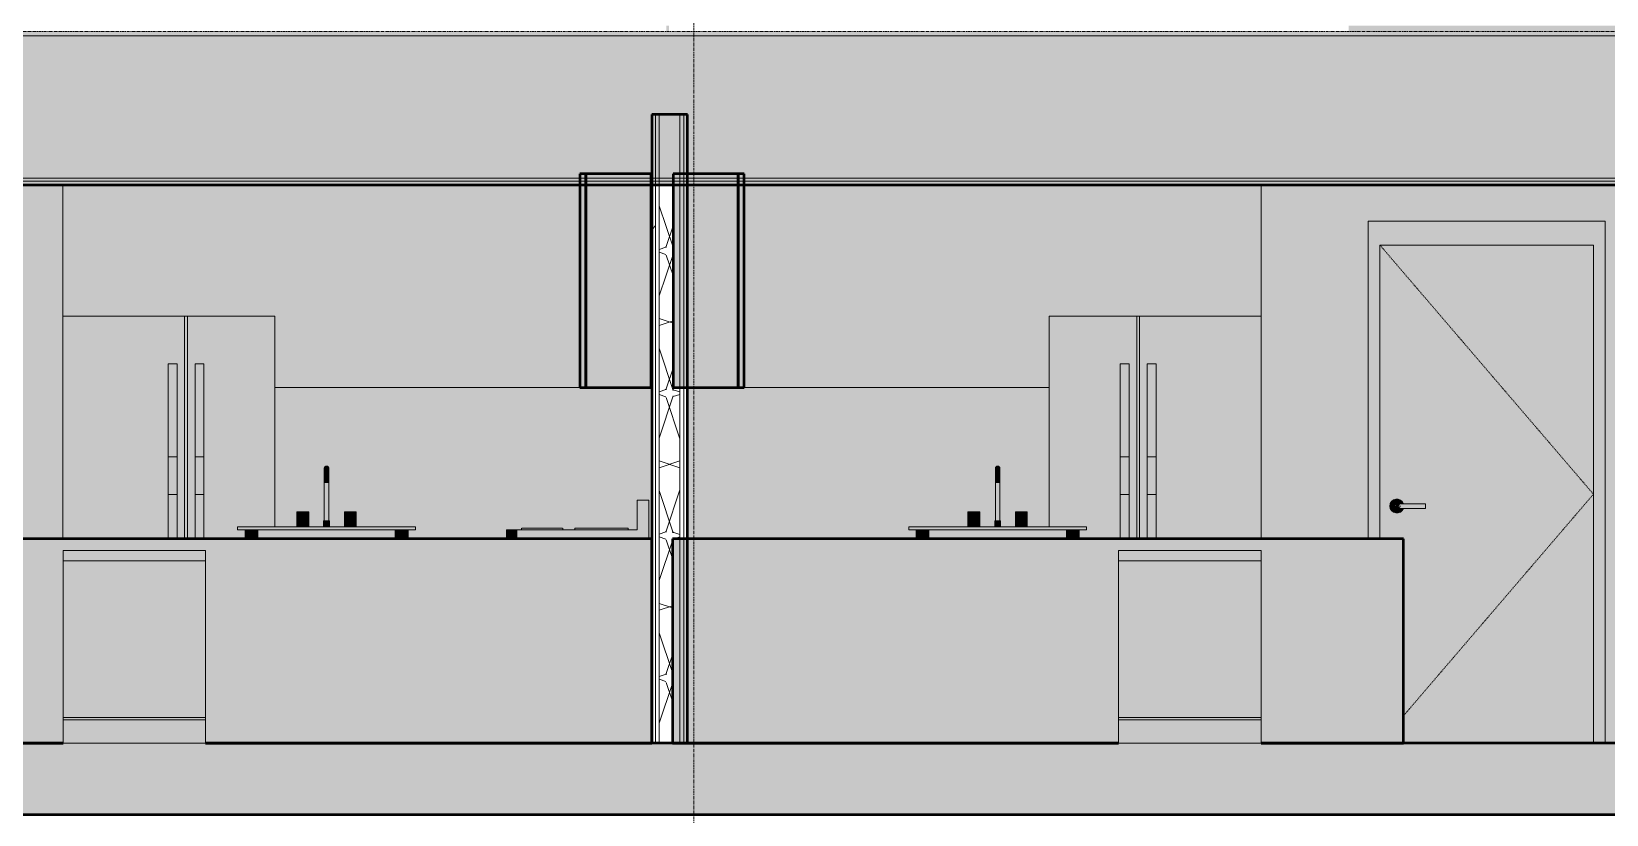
# Model space of a CAD drawing. Header units: inches. Extents: x 9566 to 17067, y -226 to 532.
# Drawn here: x 15802.4 to 16067.9, y -12 to 120 of the extents above; entities that cross this region are included whole.
import ezdxf

# ---------------------------------------------------------------- set-up
doc = ezdxf.new("R2010")
doc.units = ezdxf.units.IN
doc.header["$MEASUREMENT"] = 0
doc.linetypes.add('Dash 1_16_', pattern=[0.125, 0.0625, -0.0625])
doc.linetypes.add('Grid Line 1_2_', pattern=[0.875, 0.5, -0.125, 0.125, -0.125])
for name, color, linetype, lineweight in [('0-2', 7, 'Continuous', 9), ('0-3', 130, 'Continuous', 5), ('A-AREA-PATT-1', 41, 'Continuous', 9), ('A-DOOR', 31, 'Continuous', 13), ('A-DOOR-7', 31, 'Dash 1_16_', 9), ('A-DOOR-8', 31, 'Continuous', 9), ('A-DOOR-FRAM', 31, 'Continuous', 9), ('A-DOOR-FRAM-6', 31, 'Continuous', 13), ('A-FLOR-1', 192, 'Continuous', 5), ('A-FLOR-2', 192, 'Continuous', 50), ('A-FLOR-LEVL-1', 51, 'Grid Line 1_2_', 9), ('A-FLOR-MCUT', 51, 'Continuous', 13), ('A-FLOR-PATT-1', 8, 'Continuous', 9), ('A-WALL', 113, 'Continuous', 13), ('A-WALL-PATT-1', 111, 'Continuous', 9), ('I-WALL', 2, 'Continuous', 13), ('I-WALL-2', 2, 'Continuous', 50), ('P-SANR-FIXT-1', 8, 'Continuous', 9), ('P-SANR-FIXT-2', 7, 'Continuous', 9), ('Q-CASE-1', 9, 'Continuous', 9), ('Q-CASE-2', 7, 'Continuous', 9), ('Q-CASE-3', 250, 'Continuous', 50), ('Q-SPCQ-1', 8, 'Continuous', 9), ('Q-SPCQ-2', 7, 'Continuous', 9), ('Q-SPCQ-3', 50, 'Continuous', 9), ('S-GRID-1', 1, 'Grid Line 1_2_', 9)]:
    doc.layers.add(name, color=color, linetype=linetype, lineweight=lineweight)
pattern_1 = [(0, (16029.952, 59.024), (38.4, 9.6), [1.584, -27.216, 1.584, -27.216, -153.6]), (0, (16029.952, 59.024), (38.4, 9.6), [-57.6, 1.584, -56.016, 1.584, -27.216, -67.2]), (0, (16029.952, 59.024), (38.4, 9.6), [-144, 1.584, -17.616, 1.584, -46.416]), (120, (16044.352, 63.824), (-27.513844, 28.455376), [1.584, -27.216, 1.584, -27.216, -153.6]), (120, (16044.352, 63.824), (-27.513844, 28.455376), [-57.6, 1.584, -56.016, 1.584, -27.216, -67.2]), (120, (16044.352, 63.824), (-27.513844, 28.455376), [-144, 1.584, -17.616, 1.584, -46.416]), (240, (16049.152, 83.024), (-10.886156, -38.055376), [1.584, -27.216, 1.584, -27.216, -153.6]), (240, (16049.152, 83.024), (-10.886156, -38.055376), [-57.6, 1.584, -56.016, 1.584, -27.216, -67.2]), (240, (16049.152, 83.024), (-10.886156, -38.055376), [-144, 1.584, -17.616, 1.584, -46.416])]
pattern_2 = [(50, (16029.952, 59.024), (34.4287, -3.012), [3.6, -39.6]), (355, (16029.952, 59.024), (-6.6596, 36.1048), [2.88, -31.68]), (100.451, (16032.82, 58.773), (27.7688, 33.0931), [3.06, -33.655]), (46.184, (16029.95, 68.624), (51.2275, -7.9453), [5.4, -59.4]), (96.636, (16034.22, 67.96), (44.8632, 46.7577), [4.589, -50.482]), (351.184, (16029.95, 68.624), (44.8642, 46.7574), [4.32, -47.52]), (21, (16034.752, 66.224), (28.65176, -19.32573), [3.6, -39.6]), (326, (16034.752, 66.224), (11.6793, 34.8066), [2.88, -31.68]), (71.451, (16037.14, 64.614), (40.331, 15.4813), [3.06, -33.655]), (37.5, (16029.952, 59.024), (0.58311, 15.97898), [1.584, -29.712, 1.584, -30.576, -31.8]), (37.5, (16029.952, 59.024), (0.58311, 15.97898), [-63.456, 1.584, -30.216]), (7.5, (16029.952, 59.024), (12.6269, 18.9321), [1.584, -16.752, 1.584, -28.992, -12.12]), (7.5, (16029.952, 59.024), (12.6269, 18.9321), [-48.912, 1.584, -10.536]), (327.5, (16019.248, 59.024), (25.62299, -1.0828), [1.584, -10.416, 1.584, -35.856, -49.68]), (327.5, (16019.248, 59.024), (25.62299, -1.0828), [-49.44, 1.584, -48.096]), (317.5, (16014.448, 59.024), (27.99243, 4.80496), [1.584, -14.016, 1.584, -23.28, -35.28]), (317.5, (16014.448, 59.024), (27.99243, 4.80496), [-40.464, 1.584, -33.696])]
pattern_3 = [(161.57, (16030.552, 59.624), (-4.8003375, -0.0004146), [0, -34.152, 3.792, 0]), (18.43, (16029.352, 59.624), (-4.8003375, 0.0004146), [0, -34.152, 3.792, 0]), (108.43, (16030.552, 59.624), (2.3991322, -12.001051), [11.382, -26.562]), (71.57, (16029.352, 59.624), (2.3991322, 12.001051), [11.382, -26.562])]

# ---------------------------------------------------------------- blocks, each defined once
blk = doc.blocks.new('OD_CW_Base Cabinet - OD_CW_Base Cabinet-1435741-BUILDING SECTION - NORTH_SOUTH - LOOKING WEST')
at = {"layer": 'Q-CASE-1'}
blk.add_hatch(color=256, dxfattribs=at).paths.add_polyline_path([(3140.12, 0), (3212.83, 0), (3212.83, 32.5), (3236.83, 32.5), (3236.83, 0), (3260.83, 0), (3260.83, 34.5), (3137.6, 34.5), (3137.6, 0)], flags=0)
at = {"layer": 'Q-CASE-3'}
for p, q in [((3260.83, 34.5), (3137.6, 34.5)), ((3137.6, 34.5), (3137.6, 0)), ((3260.83, 0), (3260.83, 34.5)), ((3137.6, 0), (3212.83, 0)), ((3236.83, 0), (3260.83, 0))]:
    blk.add_line(p, q, dxfattribs=at)
blk = doc.blocks.new('Refrigerator_-_Side-by-Side_6047 - 36_ X 30_-345559-BUILDING SECTION - NORTH_SOUTH - LOOKING WEST')
at = {"layer": 'Q-SPCQ-1'}
for points in [[(3210.2, 34.5), (3213.1, 34.5), (3213.1, 64), (3214.61, 64), (3214.61, 34.5), (3215.87, 34.5), (3215.87, 72), (3201.12, 72), (3201.12, 36.5), (3207.43, 36.5), (3207.43, 36), (3206.18, 36), (3206.18, 34.5), (3207.43, 34.5)], [(3215.87, 34.5), (3216.37, 34.5), (3216.37, 72), (3215.87, 72), (3215.87, 56.14)], [(3236.87, 34.5), (3236.87, 72), (3216.37, 72), (3216.37, 34.5), (3217.64, 34.5), (3217.64, 64), (3219.15, 64), (3219.15, 34.5), (3224.77, 34.5)], [(3214.61, 48.29), (3214.61, 64), (3213.1, 64), (3213.1, 48.29)], [(3217.92, 48.29), (3219.15, 48.29), (3219.15, 64), (3217.64, 64), (3217.64, 48.29)], [(3213.1, 41.94), (3214.61, 41.94), (3214.61, 48.29), (3213.1, 48.29)], [(3217.92, 41.94), (3219.15, 41.94), (3219.15, 48.29), (3217.64, 48.29), (3217.64, 41.94)], [(3214.61, 34.5), (3214.61, 41.94), (3213.1, 41.94), (3213.1, 34.5)], [(3217.92, 34.5), (3219.15, 34.5), (3219.15, 41.94), (3217.64, 41.94), (3217.64, 34.5)]]:
    blk.add_hatch(color=256, dxfattribs=at).paths.add_polyline_path(points, flags=0)
at = {"layer": 'Q-SPCQ-2'}
for p, q in [((3215.87, 72), (3201.12, 72)), ((3201.12, 72), (3201.12, 36.5)), ((3216.37, 72), (3215.87, 72)), ((3215.87, 34.5), (3215.87, 72)), ((3236.87, 72), (3216.37, 72)), ((3216.37, 72), (3216.37, 34.5)), ((3236.87, 34.5), (3236.87, 72)), ((3213.1, 48.29), (3213.1, 64)), ((3214.61, 64), (3213.1, 64)), ((3214.61, 64), (3214.61, 48.29)), ((3217.64, 48.29), (3217.64, 64)), ((3217.64, 64), (3219.15, 64)), ((3219.15, 64), (3219.15, 48.29)), ((3213.1, 41.94), (3213.1, 48.29)), ((3214.61, 48.29), (3213.1, 48.29)), ((3214.61, 48.29), (3214.61, 41.94)), ((3217.64, 41.94), (3217.64, 48.29)), ((3217.64, 48.29), (3219.15, 48.29)), ((3219.15, 48.29), (3219.15, 41.94)), ((3213.1, 34.5), (3213.1, 41.94)), ((3214.61, 41.94), (3213.1, 41.94)), ((3214.61, 41.94), (3214.61, 34.5)), ((3217.64, 34.5), (3217.64, 41.94)), ((3217.64, 41.94), (3219.15, 41.94)), ((3219.15, 41.94), (3219.15, 34.5))]:
    blk.add_line(p, q, dxfattribs=at)
blk = doc.blocks.new('Sink Kitchen-Single - 30_ x 21_-366345-BUILDING SECTION - NORTH_SOUTH - LOOKING WEST')
at = {"layer": 'P-SANR-FIXT-1'}
for points in [[(3192.06, 43.87), (3192.43, 43.87), (3192.43, 46.75), (3192.23, 46.69), (3192.11, 46.53), (3192.07, 46.43), (3192.08, 45.77), (3192.07, 44.36)], [(3192.59, 43.87), (3192.79, 43.87), (3192.72, 46.61), (3192.59, 46.71), (3192.43, 46.71), (3192.43, 43.87)], [(3192.05, 37.5), (3192.43, 37.5), (3192.43, 43.87), (3192.06, 43.87), (3192.06, 38.48)], [(3192.8, 37.5), (3192.75, 43.87), (3192.43, 43.87), (3192.43, 37.5), (3192.79, 37.5)], [(3189.38, 36.5), (3189.43, 36.5), (3189.38, 39), (3187.43, 39), (3187.48, 36.5), (3189.33, 36.5)], [(3191.93, 36.5), (3192.93, 36.5), (3192.88, 37.5), (3191.93, 37.5)], [(3196.21, 36.5), (3197.43, 36.5), (3197.38, 39), (3195.43, 39), (3195.48, 36.5), (3196.01, 36.5)], [(3188.34, 36), (3207.43, 36), (3207.43, 36.5), (3177.43, 36.5), (3177.43, 36), (3187.07, 36)], [(3179.39, 34.5), (3180.93, 34.5), (3180.93, 36), (3178.68, 36), (3178.69, 34.5), (3179.34, 34.5)], [(3202.91, 34.5), (3203.93, 34.5), (3203.93, 36), (3180.93, 36), (3180.93, 34.5), (3201.12, 34.5)], [(3205.46, 34.5), (3206.18, 34.5), (3206.18, 36), (3203.93, 36), (3203.93, 34.5), (3205.42, 34.5)]]:
    blk.add_hatch(color=256, dxfattribs=at).paths.add_polyline_path(points, flags=0)
at = {"layer": 'P-SANR-FIXT-2'}
for p, q in [((3192.05, 43.87), (3192.05, 37.5)), ((3192.05, 43.87), (3192.05, 42.5)), ((3192.06, 42.5), (3192.06, 42.5)), ((3192.79, 42.5), (3192.79, 42.5)), ((3192.8, 37.5), (3192.8, 43.87)), ((3192.8, 42.5), (3192.8, 43.87)), ((3187.43, 39), (3187.43, 36.5)), ((3187.43, 39), (3189.43, 39)), ((3189.43, 36.5), (3189.43, 39)), ((3191.93, 37.5), (3191.93, 36.5)), ((3191.93, 37.5), (3192.93, 37.5)), ((3192.93, 36.5), (3192.93, 37.5)), ((3195.43, 39), (3195.43, 36.5)), ((3195.43, 39), (3197.43, 39)), ((3197.43, 36.5), (3197.43, 39)), ((3177.43, 36.5), (3207.43, 36.5)), ((3177.43, 36.5), (3177.43, 36)), ((3207.43, 36), (3177.43, 36)), ((3178.68, 36), (3178.68, 34.5)), ((3206.18, 34.5), (3206.18, 36)), ((3207.43, 36), (3207.43, 36.5))]:
    blk.add_line(p, q, dxfattribs=at)
at = {"layer": 'P-SANR-FIXT-2', "flags": 128}
for points in [[(3192.05, 46.37), (3192.05, 46.39), (3192.05, 46.4), (3192.06, 46.42), (3192.06, 46.43), (3192.06, 46.45), (3192.06, 46.46), (3192.07, 46.48), (3192.07, 46.49), (3192.08, 46.51), (3192.08, 46.52), (3192.09, 46.53), (3192.1, 46.55), (3192.1, 46.56), (3192.11, 46.57), (3192.12, 46.59), (3192.13, 46.6), (3192.14, 46.61), (3192.15, 46.62), (3192.16, 46.63), (3192.17, 46.64), (3192.18, 46.65), (3192.19, 46.66), (3192.2, 46.67), (3192.21, 46.68), (3192.23, 46.69), (3192.24, 46.7), (3192.25, 46.71), (3192.27, 46.71), (3192.28, 46.72), (3192.29, 46.72), (3192.31, 46.73), (3192.32, 46.73), (3192.34, 46.74), (3192.35, 46.74), (3192.36, 46.74), (3192.38, 46.75), (3192.39, 46.75), (3192.41, 46.75), (3192.42, 46.75), (3192.43, 46.75)], [(3192.05, 46.37), (3192.05, 46.37), (3192.05, 46.37), (3192.05, 46.36), (3192.05, 46.34), (3192.05, 46.33), (3192.05, 46.3), (3192.05, 46.28), (3192.05, 46.25), (3192.05, 46.21), (3192.05, 46.18), (3192.05, 46.14), (3192.05, 46.09), (3192.05, 46.04), (3192.05, 45.99), (3192.05, 45.94), (3192.05, 45.88), (3192.05, 45.82), (3192.05, 45.75), (3192.05, 45.69), (3192.05, 45.62), (3192.05, 45.54), (3192.05, 45.47), (3192.05, 45.39), (3192.05, 45.31), (3192.05, 45.23), (3192.05, 45.14), (3192.05, 45.05), (3192.05, 44.96), (3192.05, 44.87), (3192.05, 44.78), (3192.05, 44.69), (3192.05, 44.59), (3192.05, 44.5), (3192.05, 44.4), (3192.05, 44.3), (3192.05, 44.2), (3192.05, 44.1), (3192.05, 44), (3192.05, 43.9), (3192.05, 43.87)], [(3192.05, 46.3), (3192.05, 46.32), (3192.05, 46.34), (3192.05, 46.35), (3192.05, 46.36), (3192.05, 46.37), (3192.05, 46.37)], [(3192.05, 43.87), (3192.05, 43.97), (3192.05, 44.07), (3192.05, 44.17), (3192.05, 44.27), (3192.05, 44.37), (3192.05, 44.47), (3192.05, 44.57), (3192.05, 44.66), (3192.05, 44.76), (3192.05, 44.85), (3192.05, 44.94), (3192.05, 45.03), (3192.05, 45.12), (3192.05, 45.2), (3192.05, 45.29), (3192.05, 45.37), (3192.05, 45.45), (3192.05, 45.52), (3192.05, 45.6), (3192.05, 45.67), (3192.05, 45.74), (3192.05, 45.8), (3192.05, 45.86), (3192.05, 45.92), (3192.05, 45.98), (3192.05, 46.03), (3192.05, 46.08)], [(3192.43, 46.75), (3192.44, 46.75), (3192.46, 46.75), (3192.47, 46.75), (3192.49, 46.75), (3192.5, 46.74), (3192.52, 46.74), (3192.53, 46.74), (3192.55, 46.73), (3192.56, 46.73), (3192.57, 46.72), (3192.59, 46.71), (3192.6, 46.71), (3192.62, 46.7), (3192.63, 46.69), (3192.64, 46.68), (3192.65, 46.68), (3192.66, 46.67), (3192.68, 46.66), (3192.69, 46.65), (3192.7, 46.64), (3192.71, 46.63), (3192.72, 46.61), (3192.73, 46.6), (3192.74, 46.59), (3192.74, 46.58), (3192.75, 46.56), (3192.76, 46.55), (3192.77, 46.54), (3192.77, 46.52), (3192.78, 46.51), (3192.78, 46.5), (3192.79, 46.48), (3192.79, 46.47), (3192.8, 46.45), (3192.8, 46.44), (3192.8, 46.42), (3192.8, 46.41), (3192.8, 46.39), (3192.8, 46.38), (3192.8, 46.37)], [(3192.8, 43.87), (3192.8, 43.97), (3192.8, 44.07), (3192.8, 44.17), (3192.8, 44.27), (3192.8, 44.37), (3192.8, 44.47), (3192.8, 44.57), (3192.8, 44.66), (3192.8, 44.76), (3192.8, 44.85), (3192.8, 44.94), (3192.8, 45.03), (3192.8, 45.12), (3192.8, 45.2), (3192.8, 45.29), (3192.8, 45.37), (3192.8, 45.45), (3192.8, 45.52), (3192.8, 45.6), (3192.8, 45.67), (3192.8, 45.74), (3192.8, 45.8), (3192.8, 45.86), (3192.8, 45.92), (3192.8, 45.98), (3192.8, 46.03), (3192.8, 46.08), (3192.8, 46.13), (3192.8, 46.17), (3192.8, 46.21), (3192.8, 46.24), (3192.8, 46.27), (3192.8, 46.3), (3192.8, 46.32), (3192.8, 46.34), (3192.8, 46.35), (3192.8, 46.36), (3192.8, 46.37), (3192.8, 46.37), (3192.8, 46.37)], [(3192.8, 46.37), (3192.8, 46.37), (3192.8, 46.36), (3192.8, 46.34), (3192.8, 46.33), (3192.8, 46.3), (3192.8, 46.28)], [(3192.8, 46.09), (3192.8, 46.04), (3192.8, 45.99), (3192.8, 45.94), (3192.8, 45.88), (3192.8, 45.82), (3192.8, 45.75), (3192.8, 45.69), (3192.8, 45.62), (3192.8, 45.54), (3192.8, 45.47), (3192.8, 45.39), (3192.8, 45.31), (3192.8, 45.23), (3192.8, 45.14), (3192.8, 45.05), (3192.8, 44.96), (3192.8, 44.87), (3192.8, 44.78), (3192.8, 44.69), (3192.8, 44.59), (3192.8, 44.5), (3192.8, 44.4), (3192.8, 44.3), (3192.8, 44.2), (3192.8, 44.1), (3192.8, 44), (3192.8, 43.9), (3192.8, 43.87)]]:
    blk.add_lwpolyline(points, dxfattribs=at)
blk = doc.blocks.new('OD_CW_Base Cabinet - OD_CW_Base Cabinet-1435716-BUILDING SECTION - NORTH_SOUTH - LOOKING WEST')
at = {"layer": 'Q-CASE-1'}
blk.add_hatch(color=256, dxfattribs=at).paths.add_polyline_path([(3010.9, 0), (3034.9, 0), (3034.9, 32.5), (3058.9, 32.5), (3058.9, 0), (3134.12, 0), (3134.12, 34.5), (3010.9, 34.5), (3010.9, 9.05)], flags=0)
at = {"layer": 'Q-CASE-3'}
for p, q in [((3010.9, 34.5), (3010.9, 0)), ((3134.12, 34.5), (3010.9, 34.5)), ((3134.12, 0), (3134.12, 34.5)), ((3010.9, 0), (3034.9, 0)), ((3058.9, 0), (3134.12, 0))]:
    blk.add_line(p, q, dxfattribs=at)
blk = doc.blocks.new('Refrigerator_-_Side-by-Side_6047 - 36_ X 30_-V55-BUILDING SECTION - NORTH_SOUTH - LOOKING WEST')
at = {"layer": 'Q-SPCQ-1'}
for points in [[(3034.85, 34.5), (3052.58, 34.5), (3052.58, 64), (3054.09, 64), (3054.09, 34.5), (3055.35, 34.5), (3055.35, 72), (3034.85, 72), (3034.85, 56.14)], [(3055.85, 34.5), (3055.85, 72), (3055.35, 72), (3055.35, 34.5)], [(3064.3, 34.5), (3065.55, 34.5), (3065.55, 36), (3064.3, 36), (3064.3, 36.5), (3070.6, 36.5), (3070.6, 72), (3055.85, 72), (3055.85, 34.5), (3057.12, 34.5), (3057.12, 64), (3058.63, 64), (3058.63, 34.5)], [(3054.09, 48.29), (3054.09, 64), (3052.58, 64), (3052.58, 48.29)], [(3058.63, 48.29), (3058.63, 64), (3057.12, 64), (3057.12, 48.29)], [(3052.58, 41.94), (3054.09, 41.94), (3054.09, 48.29), (3052.58, 48.29)], [(3057.12, 41.94), (3058.63, 41.94), (3058.63, 48.29), (3057.12, 48.29)], [(3054.09, 34.5), (3054.09, 41.94), (3052.58, 41.94), (3052.58, 34.5)], [(3058.63, 34.5), (3058.63, 41.94), (3057.12, 41.94), (3057.12, 34.5)]]:
    blk.add_hatch(color=256, dxfattribs=at).paths.add_polyline_path(points, flags=0)
at = {"layer": 'Q-SPCQ-2'}
for p, q in [((3034.85, 72), (3034.85, 34.5)), ((3055.35, 72), (3034.85, 72)), ((3055.85, 72), (3055.35, 72)), ((3055.35, 34.5), (3055.35, 72)), ((3055.85, 72), (3055.85, 34.5)), ((3070.6, 72), (3055.85, 72)), ((3070.6, 36.5), (3070.6, 72)), ((3052.58, 48.29), (3052.58, 64)), ((3052.58, 64), (3054.09, 64)), ((3054.09, 64), (3054.09, 48.29)), ((3057.12, 48.29), (3057.12, 64)), ((3058.63, 64), (3057.12, 64)), ((3058.63, 64), (3058.63, 48.29)), ((3052.58, 41.94), (3052.58, 48.29)), ((3052.58, 48.29), (3054.09, 48.29)), ((3054.09, 48.29), (3054.09, 41.94)), ((3057.12, 41.94), (3057.12, 48.29)), ((3058.63, 48.29), (3057.12, 48.29)), ((3058.63, 48.29), (3058.63, 41.94)), ((3052.58, 34.5), (3052.58, 41.94)), ((3052.58, 41.94), (3054.09, 41.94)), ((3054.09, 41.94), (3054.09, 34.5)), ((3057.12, 34.5), (3057.12, 41.94)), ((3058.63, 41.94), (3057.12, 41.94)), ((3058.63, 41.94), (3058.63, 34.5))]:
    blk.add_line(p, q, dxfattribs=at)
blk = doc.blocks.new('Range - 24_ x 24_-V56-BUILDING SECTION - NORTH_SOUTH - LOOKING WEST')
at = {"layer": 'Q-SPCQ-3'}
for points in [[(3133.65, 34.5), (3133.65, 41), (3131.65, 41), (3131.65, 36), (3111.4, 36), (3111.4, 34.5), (3131.73, 34.5)], [(3111.4, 34.5), (3111.4, 36), (3109.65, 36), (3109.65, 34.5)], [(3115.48, 36), (3115.65, 36), (3115.65, 36.25), (3112.2, 36.25), (3112.2, 36), (3114.45, 36)], [(3115.65, 36), (3119.09, 36), (3119.09, 36.25), (3115.65, 36.25)], [(3121.15, 36), (3125.65, 36), (3125.65, 36.25), (3121.15, 36.25)], [(3129.93, 36), (3130.15, 36), (3130.15, 36.25), (3125.65, 36.25), (3125.65, 36), (3129.29, 36)]]:
    blk.add_hatch(color=256, dxfattribs=at).paths.add_polyline_path(points, flags=0)
at = {"layer": 'Q-SPCQ-2'}
for p, q in [((3133.65, 41), (3131.65, 41)), ((3131.65, 41), (3131.65, 36)), ((3133.65, 41), (3133.65, 34.5)), ((3109.65, 34.5), (3109.65, 36)), ((3109.65, 36), (3111.4, 36)), ((3111.4, 34.5), (3111.4, 36)), ((3131.65, 36), (3111.4, 36)), ((3111.4, 36), (3111.4, 34.5)), ((3112.15, 36.25), (3112.15, 36)), ((3112.2, 36.25), (3115.65, 36.25)), ((3115.65, 36.25), (3119.09, 36.25)), ((3119.15, 36), (3119.15, 36.25)), ((3121.15, 36.25), (3121.15, 36)), ((3121.15, 36.25), (3125.65, 36.25)), ((3125.65, 36.25), (3130.15, 36.25)), ((3130.15, 36), (3130.15, 36.25))]:
    blk.add_line(p, q, dxfattribs=at)
blk = doc.blocks.new('Sink Kitchen-Single - 30_ x 21_-V57-BUILDING SECTION - NORTH_SOUTH - LOOKING WEST')
at = {"layer": 'P-SANR-FIXT-1'}
for points in [[(3078.93, 43.87), (3079.3, 43.87), (3079.3, 46.75), (3079.05, 46.65), (3078.97, 46.53), (3078.93, 46.43), (3078.94, 45.77), (3078.93, 44.36)], [(3079.66, 43.87), (3079.59, 46.61), (3079.46, 46.71), (3079.3, 46.71), (3079.3, 43.87), (3079.66, 43.87)], [(3078.92, 37.5), (3079.3, 37.5), (3079.3, 43.87), (3078.93, 43.87), (3078.92, 38.48)], [(3079.66, 37.5), (3079.67, 37.5), (3079.62, 43.87), (3079.3, 43.87), (3079.3, 37.5), (3079.62, 37.5)], [(3075.07, 36.5), (3076.3, 36.5), (3076.24, 39), (3074.3, 39), (3074.35, 36.5), (3074.87, 36.5)], [(3079.3, 36.5), (3079.8, 36.5), (3079.75, 37.5), (3078.8, 37.5), (3078.85, 36.5), (3079.27, 36.5)], [(3082.35, 36.5), (3084.3, 36.5), (3084.24, 39), (3082.3, 39), (3082.35, 36.5)], [(3064.3, 36), (3094.3, 36), (3094.3, 36.5), (3064.3, 36.5)], [(3066.31, 34.5), (3067.8, 34.5), (3067.8, 36), (3065.55, 36), (3065.55, 34.5), (3066.27, 34.5)], [(3067.8, 34.5), (3090.8, 34.5), (3090.8, 36), (3067.8, 36)], [(3092.28, 34.5), (3093.05, 34.5), (3093.05, 36), (3090.8, 36), (3090.8, 34.5), (3092.21, 34.5)]]:
    blk.add_hatch(color=256, dxfattribs=at).paths.add_polyline_path(points, flags=0)
at = {"layer": 'P-SANR-FIXT-2'}
for p, q in [((3078.92, 43.87), (3078.92, 37.5)), ((3078.92, 43.87), (3078.92, 42.5)), ((3078.93, 42.5), (3078.93, 42.5)), ((3079.66, 42.5), (3079.66, 42.5)), ((3079.67, 37.5), (3079.67, 43.87)), ((3079.67, 42.5), (3079.67, 43.87)), ((3074.3, 39), (3074.3, 36.5)), ((3074.3, 39), (3076.3, 39)), ((3076.3, 36.5), (3076.3, 39)), ((3078.8, 37.5), (3078.8, 36.5)), ((3078.8, 37.5), (3079.8, 37.5)), ((3079.8, 36.5), (3079.8, 37.5)), ((3082.3, 39), (3082.3, 36.5)), ((3082.3, 39), (3084.3, 39)), ((3084.3, 36.5), (3084.3, 39)), ((3064.3, 36.5), (3094.3, 36.5)), ((3064.3, 36.5), (3064.3, 36)), ((3094.3, 36), (3064.3, 36)), ((3065.55, 36), (3065.55, 34.5)), ((3093.05, 34.5), (3093.05, 36)), ((3094.3, 36), (3094.3, 36.5))]:
    blk.add_line(p, q, dxfattribs=at)
at = {"layer": 'P-SANR-FIXT-2', "flags": 128}
for points in [[(3078.92, 46.37), (3078.92, 46.39), (3078.92, 46.4), (3078.92, 46.42), (3078.93, 46.43), (3078.93, 46.45), (3078.93, 46.46), (3078.94, 46.48), (3078.94, 46.49), (3078.95, 46.51), (3078.95, 46.52), (3078.96, 46.53), (3078.96, 46.55), (3078.97, 46.56), (3078.98, 46.57), (3078.99, 46.59), (3079, 46.6), (3079.01, 46.61), (3079.02, 46.62), (3079.03, 46.63), (3079.04, 46.64), (3079.05, 46.65), (3079.06, 46.66), (3079.07, 46.67), (3079.08, 46.68), (3079.09, 46.69), (3079.11, 46.7), (3079.12, 46.71), (3079.13, 46.71), (3079.15, 46.72), (3079.16, 46.72), (3079.18, 46.73), (3079.19, 46.73), (3079.2, 46.74), (3079.22, 46.74), (3079.23, 46.74), (3079.25, 46.75), (3079.26, 46.75), (3079.28, 46.75), (3079.29, 46.75), (3079.3, 46.75)], [(3078.92, 46.37), (3078.92, 46.37), (3078.92, 46.37), (3078.92, 46.36), (3078.92, 46.34), (3078.92, 46.33), (3078.92, 46.3), (3078.92, 46.28), (3078.92, 46.25), (3078.92, 46.21), (3078.92, 46.18), (3078.92, 46.14), (3078.92, 46.09), (3078.92, 46.04), (3078.92, 45.99), (3078.92, 45.94), (3078.92, 45.88), (3078.92, 45.82), (3078.92, 45.75), (3078.92, 45.69), (3078.92, 45.62), (3078.92, 45.54), (3078.92, 45.47), (3078.92, 45.39), (3078.92, 45.31), (3078.92, 45.23), (3078.92, 45.14), (3078.92, 45.05), (3078.92, 44.96), (3078.92, 44.87), (3078.92, 44.78), (3078.92, 44.69), (3078.92, 44.59), (3078.92, 44.5), (3078.92, 44.4), (3078.92, 44.3), (3078.92, 44.2), (3078.92, 44.1), (3078.92, 44), (3078.92, 43.9), (3078.92, 43.87)], [(3078.92, 46.3), (3078.92, 46.32), (3078.92, 46.34), (3078.92, 46.35), (3078.92, 46.36), (3078.92, 46.37), (3078.92, 46.37)], [(3078.92, 43.87), (3078.92, 43.97), (3078.92, 44.07), (3078.92, 44.17), (3078.92, 44.27), (3078.92, 44.37), (3078.92, 44.47), (3078.92, 44.57), (3078.92, 44.66), (3078.92, 44.76), (3078.92, 44.85), (3078.92, 44.94), (3078.92, 45.03), (3078.92, 45.12), (3078.92, 45.2), (3078.92, 45.29), (3078.92, 45.37), (3078.92, 45.45), (3078.92, 45.52), (3078.92, 45.6), (3078.92, 45.67), (3078.92, 45.74), (3078.92, 45.8), (3078.92, 45.86), (3078.92, 45.92), (3078.92, 45.98), (3078.92, 46.03), (3078.92, 46.08)], [(3079.3, 46.75), (3079.31, 46.75), (3079.33, 46.75), (3079.34, 46.75), (3079.36, 46.75), (3079.37, 46.74), (3079.39, 46.74), (3079.4, 46.74), (3079.41, 46.73), (3079.43, 46.73), (3079.44, 46.72), (3079.46, 46.71), (3079.47, 46.71), (3079.48, 46.7), (3079.5, 46.69), (3079.51, 46.68), (3079.52, 46.68), (3079.53, 46.67), (3079.54, 46.66), (3079.56, 46.65), (3079.57, 46.64), (3079.58, 46.63), (3079.59, 46.61), (3079.6, 46.6), (3079.6, 46.59), (3079.61, 46.58), (3079.62, 46.56), (3079.63, 46.55), (3079.63, 46.54), (3079.64, 46.52), (3079.65, 46.51), (3079.65, 46.5), (3079.66, 46.48), (3079.66, 46.47), (3079.66, 46.45), (3079.67, 46.44), (3079.67, 46.42), (3079.67, 46.41), (3079.67, 46.39), (3079.67, 46.38), (3079.67, 46.37)], [(3079.67, 43.87), (3079.67, 43.97), (3079.67, 44.07), (3079.67, 44.17), (3079.67, 44.27), (3079.67, 44.37), (3079.67, 44.47), (3079.67, 44.57), (3079.67, 44.66), (3079.67, 44.76), (3079.67, 44.85), (3079.67, 44.94), (3079.67, 45.03), (3079.67, 45.12), (3079.67, 45.2), (3079.67, 45.29), (3079.67, 45.37), (3079.67, 45.45), (3079.67, 45.52), (3079.67, 45.6), (3079.67, 45.67), (3079.67, 45.74), (3079.67, 45.8), (3079.67, 45.86), (3079.67, 45.92), (3079.67, 45.98), (3079.67, 46.03), (3079.67, 46.08), (3079.67, 46.13), (3079.67, 46.17), (3079.67, 46.21), (3079.67, 46.24), (3079.67, 46.27), (3079.67, 46.3), (3079.67, 46.32), (3079.67, 46.34), (3079.67, 46.35), (3079.67, 46.36), (3079.67, 46.37), (3079.67, 46.37), (3079.67, 46.37)], [(3079.67, 46.37), (3079.67, 46.37), (3079.67, 46.36), (3079.67, 46.34), (3079.67, 46.33), (3079.67, 46.3), (3079.67, 46.28)], [(3079.67, 46.09), (3079.67, 46.04), (3079.67, 45.99), (3079.67, 45.94), (3079.67, 45.88), (3079.67, 45.82), (3079.67, 45.75), (3079.67, 45.69), (3079.67, 45.62), (3079.67, 45.54), (3079.67, 45.47), (3079.67, 45.39), (3079.67, 45.31), (3079.67, 45.23), (3079.67, 45.14), (3079.67, 45.05), (3079.67, 44.96), (3079.67, 44.87), (3079.67, 44.78), (3079.67, 44.69), (3079.67, 44.59), (3079.67, 44.5), (3079.67, 44.4), (3079.67, 44.3), (3079.67, 44.2), (3079.67, 44.1), (3079.67, 44), (3079.67, 43.9), (3079.67, 43.87)]]:
    blk.add_lwpolyline(points, dxfattribs=at)
blk = doc.blocks.new('OD_CW_Upper Cabinet - OD_CW_Upper Cabinet-1445830-BUILDING SECTION - NORTH_SOUTH - LOOKING WEST')
at = {"layer": 'Q-CASE-1'}
for points in [[(3148.71, 60), (3148.71, 94.12), (3137.71, 94.12), (3137.71, 60)], [(3149.71, 60), (3149.71, 94.12), (3148.71, 94.12), (3148.71, 60)]]:
    blk.add_hatch(color=256, dxfattribs=at).paths.add_polyline_path(points, flags=0)
at = {"layer": 'Q-CASE-3'}
for p, q in [((3148.71, 96), (3137.71, 96)), ((3137.71, 96), (3137.71, 60)), ((3149.71, 96), (3148.71, 96)), ((3148.71, 96), (3148.71, 60)), ((3148.71, 60), (3148.71, 96)), ((3149.71, 60), (3149.71, 96)), ((3137.71, 60), (3148.71, 60)), ((3148.71, 60), (3149.71, 60))]:
    blk.add_line(p, q, dxfattribs=at)
blk = doc.blocks.new('OD_CW_Upper Cabinet - OD_CW_Upper Cabinet-1510152-BUILDING SECTION - NORTH_SOUTH - LOOKING WEST')
at = {"layer": 'Q-CASE-1'}
blk.add_hatch(color=256, dxfattribs=at).paths.add_polyline_path([(3195.63, 60), (3201.12, 60), (3201.12, 72), (3236.87, 72), (3236.87, 94.12), (3149.71, 94.12), (3149.71, 60)], flags=0)
at = {"layer": 'Q-CASE-2'}
for p, q in [((3236.87, 72), (3236.87, 94.12)), ((3149.71, 60), (3201.12, 60))]:
    blk.add_line(p, q, dxfattribs=at)
blk = doc.blocks.new('OD_CW_Upper Cabinet - OD_CW_Upper Cabinet-1445855-BUILDING SECTION - NORTH_SOUTH - LOOKING WEST')
at = {"layer": 'Q-CASE-1'}
for points in [[(3123.02, 60), (3123.02, 94.12), (3122.02, 94.12), (3122.02, 60)], [(3134.02, 60), (3134.02, 94.12), (3123.02, 94.12), (3123.02, 60)]]:
    blk.add_hatch(color=256, dxfattribs=at).paths.add_polyline_path(points, flags=0)
at = {"layer": 'Q-CASE-3'}
for p, q in [((3122.02, 96), (3122.02, 60)), ((3123.02, 96), (3122.02, 96)), ((3123.02, 60), (3123.02, 96)), ((3123.02, 96), (3123.02, 60)), ((3134.02, 96), (3123.02, 96)), ((3134.02, 60), (3134.02, 96)), ((3122.02, 60), (3123.02, 60)), ((3123.02, 60), (3134.02, 60))]:
    blk.add_line(p, q, dxfattribs=at)
blk = doc.blocks.new('OD_CW_Upper Cabinet - OD_CW_Upper Cabinet-1510028-BUILDING SECTION - NORTH_SOUTH - LOOKING WEST')
at = {"layer": 'Q-CASE-1'}
blk.add_hatch(color=256, dxfattribs=at).paths.add_polyline_path([(3122.02, 60), (3122.02, 94.12), (3034.85, 94.12), (3034.85, 72), (3070.6, 72), (3070.6, 60), (3079.05, 60)], flags=0)
at = {"layer": 'Q-CASE-2'}
for p, q in [((3034.85, 94.12), (3034.85, 72)), ((3070.6, 60), (3122.02, 60))]:
    blk.add_line(p, q, dxfattribs=at)
blk = doc.blocks.new('Dishwasher_15404 - 34_ counter-547918-BUILDING SECTION - NORTH_SOUTH - LOOKING WEST')
at = {"layer": 'Q-SPCQ-1'}
for points in [[(3217.92, 30.79), (3236.83, 30.79), (3236.83, 32.5), (3212.83, 32.5), (3212.83, 30.79)], [(3217.92, 4.33), (3236.83, 4.33), (3236.83, 30.79), (3212.83, 30.79), (3212.83, 4.33)], [(3217.92, 3.94), (3236.83, 3.94), (3236.83, 4.33), (3212.83, 4.33), (3212.83, 3.94)], [(3217.92, 0), (3236.83, 0), (3236.83, 3.94), (3212.83, 3.94), (3212.83, 0)]]:
    blk.add_hatch(color=256, dxfattribs=at).paths.add_polyline_path(points, flags=0)
at = {"layer": 'Q-SPCQ-2'}
for p, q in [((3212.83, 32.5), (3236.83, 32.5)), ((3212.83, 32.5), (3212.83, 30.79)), ((3236.83, 30.79), (3236.83, 32.5)), ((3212.83, 30.79), (3236.83, 30.79)), ((3212.83, 30.79), (3212.83, 4.33)), ((3236.83, 30.79), (3212.83, 30.79)), ((3236.83, 4.33), (3236.83, 30.79)), ((3236.83, 4.33), (3212.83, 4.33)), ((3212.83, 4.33), (3236.83, 4.33)), ((3212.83, 4.33), (3212.83, 3.94)), ((3236.83, 3.94), (3212.83, 3.94)), ((3212.83, 3.94), (3236.83, 3.94)), ((3212.83, 3.94), (3212.83, 0)), ((3236.83, 3.94), (3236.83, 4.33)), ((3236.83, 0), (3236.83, 3.94)), ((3236.83, 0), (3212.83, 0))]:
    blk.add_line(p, q, dxfattribs=at)
blk = doc.blocks.new('Dishwasher_15404 - 34_ counter-1372825-BUILDING SECTION - NORTH_SOUTH - LOOKING WEST')
at = {"layer": 'Q-SPCQ-1'}
for points in [[(3034.9, 30.79), (3058.9, 30.79), (3058.9, 32.5), (3034.9, 32.5)], [(3058.9, 4.33), (3058.9, 30.79), (3034.9, 30.79), (3034.9, 4.33), (3048.19, 4.33)], [(3037.25, 3.94), (3058.9, 3.94), (3058.9, 4.33), (3034.9, 4.33), (3034.9, 3.94)], [(3048.19, 0), (3058.9, 0), (3058.9, 3.94), (3034.9, 3.94), (3034.9, 0)]]:
    blk.add_hatch(color=256, dxfattribs=at).paths.add_polyline_path(points, flags=0)
at = {"layer": 'Q-SPCQ-2'}
for p, q in [((3034.9, 32.5), (3058.9, 32.5)), ((3034.9, 32.5), (3034.9, 30.79)), ((3058.9, 30.79), (3058.9, 32.5)), ((3034.9, 30.79), (3058.9, 30.79)), ((3034.9, 30.79), (3034.9, 4.33)), ((3058.9, 30.79), (3034.9, 30.79)), ((3058.9, 4.33), (3058.9, 30.79)), ((3058.9, 4.33), (3034.9, 4.33)), ((3034.9, 4.33), (3058.9, 4.33)), ((3034.9, 4.33), (3034.9, 3.94)), ((3058.9, 3.94), (3034.9, 3.94)), ((3034.9, 3.94), (3058.9, 3.94)), ((3034.9, 3.94), (3034.9, 0)), ((3058.9, 3.94), (3058.9, 4.33)), ((3058.9, 0), (3058.9, 3.94)), ((3058.9, 0), (3034.9, 0))]:
    blk.add_line(p, q, dxfattribs=at)
blk = doc.blocks.new('1750 Ox - Unit Layouts_rvt-2-BUILDING SECTION - NORTH_SOUTH - LOOKING WEST')
at = {"layer": '0-2'}
for name in ['OD_CW_Upper Cabinet - OD_CW_Upper Cabinet-1445855-BUILDING SECTION - NORTH_SOUTH - LOOKING WEST', 'OD_CW_Upper Cabinet - OD_CW_Upper Cabinet-1445830-BUILDING SECTION - NORTH_SOUTH - LOOKING WEST', 'OD_CW_Upper Cabinet - OD_CW_Upper Cabinet-1510028-BUILDING SECTION - NORTH_SOUTH - LOOKING WEST', 'OD_CW_Upper Cabinet - OD_CW_Upper Cabinet-1510152-BUILDING SECTION - NORTH_SOUTH - LOOKING WEST', 'Refrigerator_-_Side-by-Side_6047 - 36_ X 30_-V55-BUILDING SECTION - NORTH_SOUTH - LOOKING WEST', 'Refrigerator_-_Side-by-Side_6047 - 36_ X 30_-345559-BUILDING SECTION - NORTH_SOUTH - LOOKING WEST', 'Sink Kitchen-Single - 30_ x 21_-V57-BUILDING SECTION - NORTH_SOUTH - LOOKING WEST', 'Sink Kitchen-Single - 30_ x 21_-366345-BUILDING SECTION - NORTH_SOUTH - LOOKING WEST', 'Range - 24_ x 24_-V56-BUILDING SECTION - NORTH_SOUTH - LOOKING WEST', 'OD_CW_Base Cabinet - OD_CW_Base Cabinet-1435716-BUILDING SECTION - NORTH_SOUTH - LOOKING WEST', 'Dishwasher_15404 - 34_ counter-1372825-BUILDING SECTION - NORTH_SOUTH - LOOKING WEST', 'OD_CW_Base Cabinet - OD_CW_Base Cabinet-1435741-BUILDING SECTION - NORTH_SOUTH - LOOKING WEST', 'Dishwasher_15404 - 34_ counter-547918-BUILDING SECTION - NORTH_SOUTH - LOOKING WEST']:
    blk.add_blockref(name, (0, 0), dxfattribs=at)
blk = doc.blocks.new('HOLLOW METAL - UNIT DOOR-1758958-BUILDING SECTION - NORTH_SOUTH - LOOKING WEST')
at = {"layer": 'A-DOOR'}
h = blk.add_hatch(color=256, dxfattribs=at)
h.paths.add_polyline_path([(3292.87, 0), (3292.87, 84), (3256.87, 84), (3256.87, 34.5), (3260.83, 34.5), (3260.83, 0)], flags=0)
h.paths.add_polyline_path([(3259.73, 38.82), (3259.42, 38.86), (3259.14, 38.98), (3258.89, 39.16), (3258.7, 39.41), (3258.59, 39.69), (3258.55, 40), (3258.59, 40.31), (3258.7, 40.59), (3258.89, 40.84), (3259.14, 41.02), (3259.42, 41.14), (3259.73, 41.18), (3260.03, 41.14), (3260.32, 41.02), (3260.56, 40.84), (3260.75, 40.59), (3260.87, 40.39), (3264.55, 40.34), (3264.55, 39.61), (3260.83, 39.61), (3260.75, 39.41), (3260.56, 39.16), (3260.32, 38.98), (3260.03, 38.86)], flags=0)
h = blk.add_hatch(color=256, dxfattribs=at)
h.paths.add_polyline_path([(3260.42, 39.61), (3260.38, 39.66), (3260.4, 39.62)], flags=0)
h.paths.add_polyline_path([(3259.5, 40), (3259.58, 39.92), (3259.56, 40), (3259.53, 40.06)], flags=0)
h.paths.add_polyline_path([(3259.73, 38.82), (3260.03, 38.86), (3260.32, 38.98), (3260.56, 39.16), (3260.75, 39.41), (3260.8, 39.61), (3259.63, 39.66), (3259.55, 39.73), (3259.51, 40.09), (3259.57, 40.29), (3259.72, 40.36), (3259.92, 40.38), (3260.61, 40.39), (3260.83, 40.39), (3260.75, 40.59), (3260.56, 40.84), (3260.32, 41.02), (3260.03, 41.14), (3259.73, 41.18), (3259.42, 41.14), (3259.14, 41.02), (3258.89, 40.84), (3258.7, 40.59), (3258.59, 40.31), (3258.55, 40), (3258.59, 39.69), (3258.7, 39.41), (3258.89, 39.16), (3259.14, 38.98), (3259.42, 38.86)], flags=0)
h.paths.add_polyline_path([(3260.42, 39.62), (3260.37, 39.72), (3260.39, 39.66)], flags=0)
h.paths.add_polyline_path([(3260.42, 39.72), (3260.42, 39.8), (3260.38, 39.8)], flags=0)
h.paths.add_polyline_path([(3260.42, 39.8), (3260.38, 40.07), (3260.35, 40), (3260.39, 39.9)], flags=0)
h = blk.add_hatch(color=256, dxfattribs=at)
h.paths.add_polyline_path([(3260.05, 40), (3260.29, 39.81), (3260.14, 40)], flags=0)
h.paths.add_polyline_path([(3260.42, 39.61), (3260.04, 40), (3259.56, 40), (3259.55, 39.92), (3259.52, 39.9), (3259.57, 39.71), (3259.72, 39.64), (3259.92, 39.62), (3260.35, 39.62)], flags=0)
h.paths.add_polyline_path([(3260.42, 39.66), (3260.38, 39.8), (3260.29, 40), (3260.17, 40), (3260.37, 39.72)], flags=0)
h.paths.add_polyline_path([(3260.42, 39.8), (3260.35, 40), (3260.29, 40), (3260.36, 39.9)], flags=0)
h = blk.add_hatch(color=256, dxfattribs=at)
h.paths.add_polyline_path([(3260.04, 40), (3260.05, 40.01), (3260.34, 40.38), (3260.06, 40.38), (3259.92, 40.38), (3259.65, 40.35), (3259.55, 40.27), (3259.56, 40.11), (3259.6, 40.17), (3259.56, 40), (3260.03, 40)], flags=0)
h.paths.add_polyline_path([(3260.17, 40), (3260.24, 40.2), (3260.05, 40), (3260.14, 40)], flags=0)
h.paths.add_polyline_path([(3260.29, 40), (3260.37, 40.28), (3260.17, 40)], flags=0)
h.paths.add_polyline_path([(3260.35, 40), (3260.34, 40.08), (3260.29, 40)], flags=0)
for points in [[(3264.55, 40), (3264.55, 40.39), (3260.42, 40.34), (3260.42, 40), (3261.2, 40)], [(3261.07, 39.61), (3264.55, 39.66), (3264.55, 40), (3260.42, 40), (3260.43, 39.61), (3260.91, 39.61)]]:
    blk.add_hatch(color=256, dxfattribs=at).paths.add_polyline_path(points, flags=0)
at = {"layer": 'A-DOOR-FRAM-6'}
blk.add_hatch(color=256, dxfattribs=at).paths.add_polyline_path([(3294.87, 0), (3294.87, 88), (3254.87, 88), (3254.87, 34.5), (3256.87, 34.5), (3256.87, 84), (3292.87, 84), (3292.87, 0)], flags=0)
at = {"layer": 'A-DOOR-7'}
for p, q in [((3256.87, 84), (3292.87, 42)), ((3292.87, 42), (3260.83, 4.62))]:
    blk.add_line(p, q, dxfattribs=at)
at = {"layer": 'A-DOOR-8'}
for p, q in [((3256.87, 84), (3256.87, 34.5)), ((3292.87, 84), (3256.87, 84)), ((3292.87, 0), (3292.87, 84)), ((3264.55, 40.39), (3260.42, 40.39)), ((3264.55, 40.39), (3264.55, 40)), ((3264.55, 40), (3264.55, 39.61)), ((3260.42, 39.61), (3264.55, 39.61))]:
    blk.add_line(p, q, dxfattribs=at)
at = {"layer": 'A-DOOR-8', "flags": 128}
for points in [[(3260.42, 40.39), (3260.39, 40.39), (3260.37, 40.39), (3260.35, 40.39), (3260.32, 40.39), (3260.3, 40.39), (3260.28, 40.39), (3260.25, 40.39), (3260.23, 40.39), (3260.21, 40.39), (3260.19, 40.39), (3260.17, 40.39), (3260.14, 40.39), (3260.12, 40.39), (3260.1, 40.39), (3260.08, 40.39), (3260.06, 40.39), (3260.05, 40.39), (3260.03, 40.39), (3260.01, 40.39), (3259.99, 40.39), (3259.98, 40.39), (3259.96, 40.39), (3259.95, 40.39), (3259.93, 40.39), (3259.92, 40.39), (3259.91, 40.39), (3259.9, 40.39), (3259.89, 40.39), (3259.88, 40.39), (3259.87, 40.39), (3259.86, 40.39), (3259.85, 40.39), (3259.84, 40.39), (3259.84, 40.39), (3259.83, 40.39), (3259.83, 40.39), (3259.83, 40.39), (3259.83, 40.39), (3259.83, 40.39)], [(3259.83, 39.61), (3259.83, 39.61), (3259.83, 39.61), (3259.83, 39.61), (3259.83, 39.61), (3259.84, 39.61), (3259.84, 39.61), (3259.85, 39.61), (3259.86, 39.61), (3259.86, 39.61), (3259.87, 39.61), (3259.88, 39.61), (3259.89, 39.61), (3259.9, 39.61), (3259.92, 39.61), (3259.93, 39.61), (3259.94, 39.61), (3259.96, 39.61), (3259.97, 39.61), (3259.99, 39.61), (3260.01, 39.61), (3260.02, 39.61), (3260.04, 39.61), (3260.06, 39.61), (3260.08, 39.61), (3260.1, 39.61), (3260.12, 39.61), (3260.14, 39.61), (3260.16, 39.61), (3260.18, 39.61), (3260.2, 39.61), (3260.22, 39.61), (3260.25, 39.61), (3260.27, 39.61), (3260.29, 39.61), (3260.32, 39.61), (3260.34, 39.61), (3260.36, 39.61), (3260.39, 39.61), (3260.41, 39.61), (3260.42, 39.61)]]:
    blk.add_lwpolyline(points, dxfattribs=at)
at = {"layer": 'A-DOOR-8'}
for centre, radius, start, end in [((3259.73, 40), 1.18, 19.6343, 180), ((3259.73, 40), 1.18, 180, 340.4367), ((3259.83, 40), 0.394, 135, 180), ((3259.83, 40), 0.394, 180, 225), ((3259.83, 40), 0.394, 90, 105), ((3259.83, 40), 0.394, 255, 270)]:
    blk.add_arc(centre, radius, start, end, dxfattribs=at)
at = {"layer": 'A-DOOR-FRAM'}
for p, q in [((3256.87, 34.5), (3256.87, 84)), ((3256.87, 84), (3292.87, 84)), ((3292.87, 0), (3292.87, 84))]:
    blk.add_line(p, q, dxfattribs=at)

msp = doc.modelspace()

# ---------------------------------------------------------------- hatches: boundary and pattern name
at = {"layer": 'A-AREA-PATT-1'}
h = msp.add_hatch(color=256, dxfattribs=at)
h.paths.add_polyline_path([(15691.7198, 0), (15691.7198, 82.75), (15738.7823, 82.75), (15738.7823, 0), (15749.6988, 0), (15749.6988, 88), (15789.6988, 88), (15789.6988, 34.5), (15807.6988, 34.5), (15807.6988, 94.125), (15624.9698, 94.125), (15624.9698, 34.5), (15629.4698, 34.5), (15629.4698, 36), (15627.8448, 36), (15627.895, 39), (15628.4073, 39), (15628.4575, 45.2962), (15628.5656, 45.7786), (15628.6805, 46.0327), (15629.1885, 46.5407), (15629.9698, 46.75), (15632.344, 46.7129), (15633.3156, 46.4923), (15634.1902, 45.9079), (15634.8134, 44.9752), (15635.0323, 43.875), (15634.9951, 42.5), (15634.2823, 42.5), (15634.2676, 43.9487), (15634.0774, 44.7527), (15633.5769, 45.433), (15632.8649, 45.8592), (15631.9192, 46), (15629.7666, 45.9456), (15629.5635, 45.8911), (15629.2661, 45.5937), (15629.1573, 45.1101), (15629.1811, 39), (15629.326, 39), (15629.3881, 36.5), (15645.1676, 36.5), (15645.1676, 36), (15643.9176, 36), (15643.9176, 34.5), (15648.9698, 34.5), (15648.9698, 18), (15686.9698, 18), (15686.9698, 0), (15691.2823, 0)], flags=0)
h.paths.add_polyline_path([(15906.9698, 34.5), (15906.9698, 94.125), (15906.8665, 94.125), (15906.8665, 60), (15843.4488, 60), (15843.4488, 36.5), (15847.143, 36.5), (15847.1964, 39), (15849.143, 39), (15849.143, 36.5), (15851.643, 36.5), (15851.6925, 37.5), (15851.768, 37.5), (15851.8203, 46.5312), (15851.8952, 46.645), (15851.9803, 46.7129), (15852.143, 46.75), (15852.3382, 46.6869), (15852.4657, 46.5312), (15852.5053, 46.4266), (15852.4955, 45.7754), (15852.518, 37.5), (15852.643, 37.5), (15852.643, 36.5), (15855.143, 36.5), (15855.1964, 39), (15857.143, 39), (15857.143, 36.5), (15867.143, 36.5), (15867.143, 36), (15865.893, 36), (15865.893, 34.5), (15882.4915, 34.5), (15882.4915, 36), (15885.0447, 36), (15885.0447, 36.25), (15891.9384, 36.25), (15891.9384, 36), (15893.9915, 36), (15893.9915, 36.25), (15902.9915, 36.25), (15902.9915, 36), (15904.4915, 36), (15904.4915, 41), (15906.4915, 41), (15906.4915, 34.5)], flags=0)
h = msp.add_hatch(color=256, dxfattribs=at)
h.paths.add_polyline_path([(16194.9698, 0), (16194.9698, 94.125), (16009.7189, 94.125), (16009.7189, 34.5), (16027.7189, 34.5), (16027.7189, 88), (16067.7189, 88), (16067.7189, 0), (16078.6355, 0), (16078.6355, 82.75), (16125.698, 82.75), (16125.698, 0), (16130.448, 0), (16130.448, 18), (16168.448, 18), (16168.448, 34.5), (16173.5001, 34.5), (16173.5001, 36), (16172.2501, 36), (16172.2501, 36.5), (16188.073, 36.5), (16188.1232, 39), (16188.2605, 39), (16188.2061, 45.3906), (16188.1516, 45.5937), (16187.8542, 45.8911), (16187.448, 46), (16185.1868, 45.9853), (16184.3533, 45.7754), (16183.6837, 45.2666), (16183.2762, 44.5827), (16183.1355, 43.875), (16183.0983, 42.5), (16182.3855, 42.5), (16182.4226, 44.0617), (16182.6043, 44.9752), (16183.3403, 45.9833), (16184.1833, 46.5357), (16185.2605, 46.75), (16187.448, 46.7129), (16188.0391, 46.5916), (16188.3038, 46.4661), (16188.823, 45.8873), (16189.0105, 45.1875), (16189.0105, 39), (16189.5542, 39), (16189.573, 36), (16187.948, 36), (16187.948, 34.5), (16192.448, 34.5), (16192.448, 0), (16194.3367, 0)], flags=0)
h.paths.add_polyline_path([(15950.2748, 34.5), (15951.5248, 34.5), (15951.5248, 36), (15950.2748, 36), (15950.2748, 36.5), (15960.2748, 36.5), (15960.3281, 39), (15962.2748, 39), (15962.2748, 36.5), (15964.7748, 36.5), (15964.8243, 37.5), (15964.8998, 37.5), (15964.9521, 46.5312), (15964.9833, 46.6102), (15965.112, 46.7129), (15965.2748, 46.75), (15965.4375, 46.7129), (15965.5974, 46.5312), (15965.6371, 46.4266), (15965.6273, 45.7754), (15965.6498, 37.5), (15965.7748, 37.5), (15965.7748, 36.5), (15968.2748, 36.5), (15968.3281, 39), (15970.2748, 39), (15970.2748, 36.5), (15973.9689, 36.5), (15973.9689, 60), (15912.9698, 60), (15912.9698, 34.5), (15946.6131, 34.5)], flags=0)
at = {"layer": 'A-FLOR-1'}
for points in [[(16024.4661, 119.25), (16636.8198, 119.25), (16636.8198, 120), (14837.5198, 120), (14837.5198, 119.25), (16016.9146, 119.25)], [(16609.638, 94.75), (16631.3198, 94.75), (16631.3198, 95.25), (14843.0198, 95.25), (14843.0198, 94.75), (16595.0661, 94.75)]]:
    msp.add_hatch(color=256, dxfattribs=at).paths.add_polyline_path(points, flags=0)
at = {"layer": 'A-FLOR-PATT-1'}
h = msp.add_hatch(dxfattribs=at)
h.set_pattern_fill('FP_24', color=256, style=0, pattern_type=2)
h.set_pattern_definition(pattern_2)
h.paths.add_polyline_path([(15502.1678, 120), (15794.8484, 120), (15794.8484, 121), (15449.0911, 121), (15449.0911, 120), (15492.9698, 120)], flags=0)
h.paths.add_polyline_path([(16201.6227, 120), (16415.1448, 120), (16415.1984, 120.6447), (16415.6448, 120.6447), (16415.606, 120.8416), (16415.1777, 120.876), (16415.1777, 121), (16024.4661, 121), (16024.4661, 120), (16194.9698, 120)], flags=0)
h.paths.add_polyline_path([(16631.496, 120), (16636.8198, 120), (16636.8198, 121), (16605.6698, 121), (16605.6698, 120), (16630.6948, 120)], flags=0)
h.paths.add_polyline_path([(16521.6698, 120), (16521.6698, 121), (16464.7227, 121), (16464.8018, 120), (16493.0622, 120)], flags=0)
h.paths.add_polyline_path([(16464.0518, 120), (16463.9183, 121), (16444.7398, 121), (16444.6689, 120), (16463.9183, 120)], flags=0)
h.paths.add_polyline_path([(15152.4403, 120), (15186.0198, 120), (15186.0198, 121), (15185.7698, 121), (15185.7698, 120.3694), (15184.7698, 120.3694), (15184.7698, 121), (14864.0198, 121), (14864.0198, 120), (15125.1654, 120)], flags=0)
h.paths.add_polyline_path([(16444.1677, 120), (16443.6689, 120.0354), (16443.7373, 121), (16440.3948, 121), (16440.3948, 120), (16443.6689, 120)], flags=0)
h.paths.add_polyline_path([(15213.7698, 120), (15334.4911, 120), (15334.4911, 121), (15213.7698, 121)], flags=0)
h.paths.add_polyline_path([(15909.4484, 120), (15909.8661, 120), (15909.8661, 121), (15909.4484, 121)], flags=0)
h = msp.add_hatch(dxfattribs=at)
h.set_pattern_fill('FP_26', color=256, style=0, pattern_type=2)
h.set_pattern_definition(pattern_3)
h.paths.add_polyline_path([(14837.5198, 95.25), (16636.8198, 95.25), (16636.8198, 119.25), (14837.5198, 119.25)], flags=0)
h = msp.add_hatch(dxfattribs=at)
h.set_pattern_fill('FP_25', color=256, style=0, pattern_type=2)
h.set_pattern_definition(pattern_1)
h.paths.add_polyline_path([(16175.7698, 94.125), (16631.3198, 94.125), (16631.3198, 94.75), (14843.0198, 94.75), (14843.0198, 94.125), (16175.6448, 94.125)], flags=0)
h = msp.add_hatch(dxfattribs=at)
h.set_pattern_fill('FP_24', color=256, style=0, pattern_type=2)
h.set_pattern_definition(pattern_2)
h.paths.add_polyline_path([(15735.3194, -12), (16735.5698, -12), (16735.5698, 0), (14714.0698, 0), (14714.0698, -3.1859), (14714.0698, -12), (15706.1755, -12)], flags=0)
at = {"layer": 'A-WALL-PATT-1'}
h = msp.add_hatch(dxfattribs=at)
h.set_pattern_fill('FP_25', color=256, style=0, pattern_type=2)
h.set_pattern_definition(pattern_1)
h.paths.add_polyline_path([(15906.9698, 0), (15907.5948, 0), (15907.5948, 94.125), (15906.9698, 94.125), (15906.9698, 4)], flags=0)
h = msp.add_hatch(dxfattribs=at)
h.set_pattern_fill('FP_26', color=256, style=0, pattern_type=2)
h.set_pattern_definition(pattern_3)
h.paths.add_polyline_path([(15908.2198, 0), (15910.448, 0), (15910.448, 34.5), (15911.7198, 34.5), (15911.7198, 60), (15910.5512, 60), (15910.5512, 94.125), (15908.2198, 94.125), (15908.2198, 0.911)], flags=0)

# ---------------------------------------------------------------- linework, layer by layer
at = {"layer": 'A-FLOR-2'}
for p, q in [((14837.5198, 94.125), (16636.8198, 94.125)), ((15807.7415, 0), (15483.0051, 0)), ((15985.6762, 0), (15831.7415, 0)), ((16194.9698, 0), (16009.6762, 0)), ((14723.8823, -12), (16735.5698, -12))]:
    msp.add_line(p, q, dxfattribs=at)
at = {"layer": 'A-FLOR-LEVL-1'}
for p, q in [((13166.3239, 120), (17036.7774, 120)), ((13166.3239, 0), (17036.7774, 0))]:
    msp.add_line(p, q, dxfattribs=at)
at = {"layer": 'A-FLOR-MCUT'}
for p, q in [((16636.8198, 119.25), (14837.5198, 119.25)), ((16636.8198, 95.25), (14837.5198, 95.25)), ((16636.8198, 94.75), (14837.5198, 94.75))]:
    msp.add_line(p, q, dxfattribs=at)
at = {"layer": 'A-WALL'}
for p, q in [((15907.5948, 106), (15907.5948, 0)), ((15908.2198, 106), (15908.2198, 0)), ((15911.7198, 106), (15911.7198, 0)), ((15912.3448, 106), (15912.3448, 0))]:
    msp.add_line(p, q, dxfattribs=at)
at = {"layer": 'I-WALL'}
for p, q in [((16027.7189, 34.5), (16027.7189, 88)), ((16027.7189, 88), (16067.7189, 88)), ((16067.7189, 88), (16067.7189, 0))]:
    msp.add_line(p, q, dxfattribs=at)
at = {"layer": 'I-WALL-2'}
for p, q in [((15912.9698, 106), (15906.9698, 106)), ((15906.9698, 106), (15906.9698, 0)), ((15912.9698, 0), (15912.9698, 106))]:
    msp.add_line(p, q, dxfattribs=at)
at = {"layer": 'S-GRID-1'}
msp.add_line((15914.0698, -159.8356), (15914.0698, 470.5), dxfattribs=at)

# ---------------------------------------------------------------- block references
at = {"layer": '0-3'}
msp.add_blockref('1750 Ox - Unit Layouts_rvt-2-BUILDING SECTION - NORTH_SOUTH - LOOKING WEST', (12772.846, 0), dxfattribs=at)
at = {"layer": 'A-DOOR'}
msp.add_blockref('HOLLOW METAL - UNIT DOOR-1758958-BUILDING SECTION - NORTH_SOUTH - LOOKING WEST', (12772.846, 0), dxfattribs=at)

doc.saveas('drawing.dxf')
